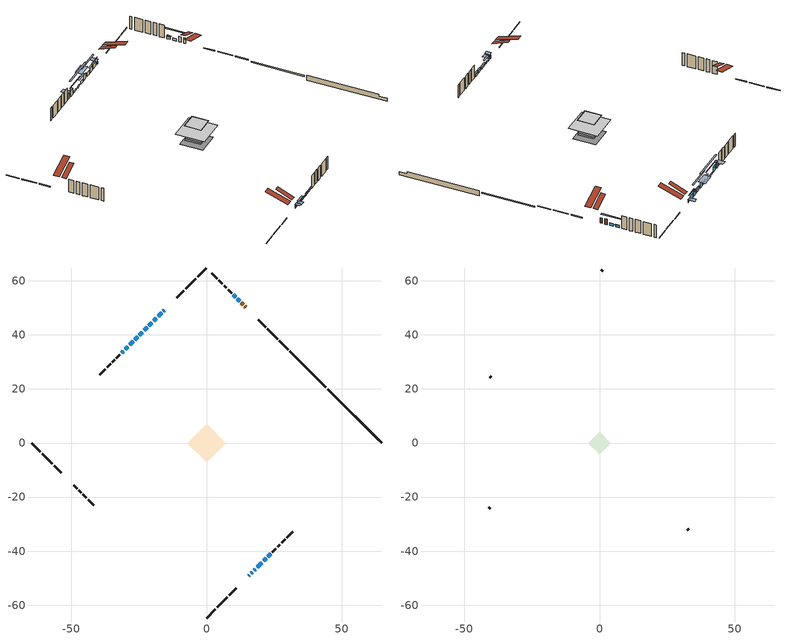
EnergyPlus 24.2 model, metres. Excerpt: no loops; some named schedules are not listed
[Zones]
conditioned space
 floor adiabatic (Floor3 construction): -3.98,0 0,3.98 3.98,0 0,-3.98 z0.61
 floor adiabatic (AdiabaticFloorConstruction): -7.21,0 0,7.21 7.21,0 0,-7.21 z3.05
 floor foundation (Slab1 construction): -5.75,0 0,5.75 5.75,0 0,-5.75 z-1.22
 floor foundation (Slab2 construction): -3.98,0 0,3.98 3.98,0 0,-3.98 z-0.08
 wall outside (RimJoist1 construction): 0,-64.73 3.27,-61.45 / -64.73,0 -61.45,-3.27 / 0,64.73 -3.27,61.45 / 30.22,34.5 26.95,37.78 z0.61:0.91
 wall outside (RimJoist2 construction): 3.93,-60.8 7.67,-57.06 / -60.8,-3.93 -57.06,-7.67 / -3.93,60.8 -7.67,57.06 / 26.29,38.43 22.56,42.17 z0.61:0.91
 wall outside (RimJoist3 construction): 8.32,-56.4 11.04,-53.68 / -56.4,-8.32 -53.68,-11.04 / -8.32,56.4 -11.04,53.68 / 21.9,42.83 19.18,45.55 z0.61:0.91
 wall outside (AdiabaticWallConstruction 1): 14.61,50.12 14.18,50.54 / 13.53,51.2 12.93,51.79 z0.61:2.64
 wall outside (AdiabaticWallConstruction): -15.62,49.11 -15.98,48.75 / 12.28,52.45 11.45,53.28 / 16.49,-48.24 16.99,-47.74 / 10.8,53.93 9.97,54.76 z0.61:1.53; -16.63,48.1 -17.93,46.8 / -18.58,46.15 -19.59,45.14 z0.61:2.24; -20.24,44.48 -21.29,43.44 z0.61:2.13; 15.62,-49.11 15.83,-48.9 z0.61:1.88; -21.94,42.79 -23.09,41.63 / -29.06,35.67 -30.14,34.59 / -30.8,33.93 -31.37,33.35 z0.61:2.64; -23.75,40.98 -24.79,39.94 z0.61:1.78; 17.65,-47.08 18.12,-46.61 z0.61:1.27; -25.45,39.28 -26.46,38.27 z0.61:1.3; -27.11,37.62 -28.41,36.32 z0.61:1.17; 18.77,-45.96 20.5,-44.23 z0.61:1.22; 21.15,-43.58 22.02,-42.71 z0.61:1.37; 22.67,-42.06 23.75,-40.98 z0.61:1.32
 wall outside (Wall1 construction): 24.41,-40.32 25.67,-39.06 / -49.11,-15.62 -47.85,-16.88 / -32.03,32.7 -33.29,31.44 / 9.31,55.42 8.05,56.68 z0.61:5.49
 wall outside (Wall2 construction): 26.32,-38.4 27.16,-37.57 / -47.19,-17.53 -46.36,-18.37 / -33.95,30.78 -34.78,29.95 / 7.4,57.33 6.56,58.17 z0.61:5.49
 wall outside (Wall3 construction): 27.82,-36.91 29.11,-35.62 / -45.7,-19.02 -44.41,-20.31 / -35.44,29.29 -36.73,28 / 5.91,58.82 4.61,60.11 z0.61:5.49
 wall outside (Wall4 construction): 29.76,-34.96 31.83,-32.9 / -43.76,-20.97 -41.69,-23.04 / -37.38,27.34 -39.45,25.28 / 3.96,60.77 1.89,62.84 z0.61:5.49
 wall foundation (FoundationWall1 construction): 44.79,19.94,-1.22 44.79,19.94,0.61 62.73,1.99,0.61 62.73,1.99,-0.1 64.73,0,-0.1 64.73,0,-1.22
 wall foundation (FoundationWall2 construction): 44.13,20.59 30.88,33.85 z-0.08:0.38
 window (WindowConstruction 15): -15.62,49.11 -15.98,48.75 z0.61:1.52
 window (WindowConstruction 6): -16.63,48.09 -17.93,46.8 z0.61:2.23
 window (WindowConstruction 7): -18.58,46.14 -19.59,45.14 z0.61:2.23
 window (WindowConstruction 8): 12.28,52.45 11.45,53.28 z0.61:1.52
 window (WindowConstruction 9): -20.24,44.48 -21.29,43.44 z0.61:2.13
 window (WindowConstruction 10): 15.62,-49.11 15.83,-48.9 z0.61:1.88
 window (WindowConstruction 11): 16.49,-48.24 16.99,-47.74 z0.61:1.52
 window (WindowConstruction 12): 10.79,53.93 9.97,54.76 z0.61:1.52
 window (WindowConstruction): -21.94,42.79 -23.09,41.63 z0.61:2.64
 window (WindowConstruction 13): -23.75,40.98 -24.79,39.94 z0.61:1.78
 window (WindowConstruction 14): 17.65,-47.08 18.12,-46.61 z0.61:1.27
 window (WindowConstruction 16): -25.45,39.28 -26.46,38.27 z0.61:1.3
 window (WindowConstruction 17): -27.11,37.62 -28.41,36.32 z0.61:1.17
 window (WindowConstruction 1): -29.06,35.67 -30.14,34.59 z0.61:2.64
 window (WindowConstruction 2): 18.77,-45.96 20.5,-44.23 z0.61:1.22
 window (WindowConstruction 3): 21.15,-43.57 22.02,-42.71 z0.61:1.37
 window (WindowConstruction 4): -30.8,33.93 -31.37,33.36 z0.61:2.64
 window (WindowConstruction 5): 22.67,-42.06 23.75,-40.98 z0.61:1.32
 door (Door): 14.61,50.12 14.19,50.54 z0.61:2.64
 door (Door 1): 13.53,51.2 12.93,51.79 z0.61:2.64
 ceiling adiabatic (AdiabaticFloorConstruction): 0,-7.21 7.21,0 0,7.21 -7.21,0 z3.05
 roof outside (Roof3 construction): 14.96,-49.77,5.49 10.9,-45.71,7.88 9.8,-46.81,7.88 13.86,-50.87,5.49; -49.77,-14.96,5.49 -45.71,-10.9,7.88 -46.81,-9.8,7.88 -50.87,-13.86,5.49; -14.96,49.77,5.49 -10.9,45.71,7.88 -9.8,46.81,7.88 -13.86,50.87,5.49; 15.26,49.46,5.49 11.2,45.4,7.88 12.3,44.3,7.88 16.36,48.36,5.49
attic - vented
 floor to conditioned space (Floor1 construction Reversed): -4.03,0 0,4.03 4.03,0 0,-4.03 z5.49
 floor to conditioned space (Floor2 construction Reversed): -4.25,0 0,4.25 4.25,0 0,-4.25 z5.49
 wall outside (Wall5 construction): 32.49,-32.24 33.06,-31.66 / -41.03,-23.7 -40.46,-24.27 / -40.11,24.62 -40.68,24.04 / 1.23,63.5 0.66,64.07 z0.61:5.49
 roof outside (Roof1 construction): 13.2,-51.52,5.49 7.5,-45.82,8.18 6,-47.32,8.18 11.7,-53.03,5.49; -51.52,-13.2,5.49 -45.82,-7.5,8.18 -47.32,-6,8.18 -53.03,-11.7,5.49; -13.2,51.52,5.49 -7.5,45.82,8.18 -6,47.32,8.18 -11.7,53.03,5.49; 17.02,47.71,5.49 11.32,42,8.18 12.82,40.5,8.18 18.52,46.2,5.49
shading: -16.3,48.43 -15.29,49.44 -17.02,51.16 -18.03,50.15 z1.98; -18.68,46.04 -15.88,48.85 -15.98,48.96 -18.79,46.15 z3.3; -19.8,44.93 -18.37,46.36 -18.7,46.68 -20.12,45.25 z2.53; 9.4,55.33 14.33,50.4 14.65,50.73 9.73,55.65 z4.42; -23.87,40.85 -17.66,47.07 -17.98,47.4 -24.2,41.18 z5.79; 16.16,-48.57 15.29,-49.44 16.58,-50.73 17.45,-49.86 z2.34; 17.32,-47.41 16.16,-48.56 17.46,-49.86 18.61,-48.71 z1.98; 9.86,54.86 10.9,53.83 11.23,54.15 10.19,55.19 z1.67; -24.06,40.67 -20.97,43.75 -22.7,45.48 -25.79,42.39 z4.01; -25.65,39.07 -22.89,41.84 -23.21,42.16 -25.98,39.4 z3; 18.98,-45.75 16.79,-47.94 17.11,-48.27 19.3,-46.08 z2.49; -30.12,34.61 -21.79,42.94 -22.11,43.27 -30.44,34.94 z6.47; -30.46,34.27 -25.06,39.67 -25.17,39.77 -30.56,34.38 z4.07; -30.25,34.48 -28.96,35.77 -29.28,36.1 -30.57,34.81 z2.79; 20.6,-44.13 18.67,-46.06 18.99,-46.39 20.93,-44.45 z1.37; 22.12,-42.61 21.05,-43.68 21.37,-44.01 22.45,-42.93 z1.52; -31.7,33.03 -30.47,34.26 -32.2,35.98 -33.42,34.76 z3.1; 23.96,-40.77 22.46,-42.27 22.79,-42.59 24.29,-41.09 z1.62
[Building]
Building 1: Terrain=Suburbs
[Site:Location]
Point Petre AUT_ON: Latitude {deg}=43.83; Longitude {deg}=-77.15; Time Zone {hr}=-5; Elevation {m}=79; Keep Site Location Information=Yes
[Site:GroundTemperature:Shallow]
3.7516, 1.80644, 1.65067, 2.57374, 6.27937, 9.96774, 13.1654, 15.191, 15.363, 13.7156, 10.5995, 7.02426
[Site:WaterMainsTemperature]
Calculation Method=Schedule; Temperature Schedule=mains temperature schedule
[Material] Roughness=Rough; Thermal Absorptance=0.9
Name | Thickness {m} | Conductivity {W/m-K} | Density {kg/m3} | Specific Heat {J/kg-K} | Solar Absorptance | Visible Absorptance
asphalt or fiberglass shingles | 0.00635 | 0.162714 | 1121.4 | 1465.45 | 0.4 | 0.4
ceiling loosefill ins | 0.0846667 | 0.0480833 | 16.02 | 1046.75 | 0.7 | 0.7
ceiling loosefill ins 1 | 0.169333 | 0.0480833 | 16.02 | 1046.75 | 0.7 | 0.7
ceiling stud and cavity | 0.1397 | 0.113501 | 65.682 | 1177.47 | 0.7 | 0.7
ceiling stud and cavity 1 | 0.1397 | 0.109885 | 65.682 | 1177.47 | 0.7 | 0.7
concrete 4.0 in. | 0.1016 | 1.803125 | 2242.8 | 837.4 | 0.7 | 0.7
concrete 8.0 in. | 0.2032 | 1.803125 | 2242.8 | 837.4 | 0.7 | 0.7
door material | 0.04445 | 0.0451087 | 512.64 | 1214.23 | 0.7 | 0.7
door material 1 | 0.04445 | 0.327969 | 512.64 | 1214.23 | 0.7 | 0.7
exterior vertical ins | 0.0748554 | 0.029427 | 32.04 | 1214.23 | 0.7 | 0.7
exterior vertical ins 1 | 0.0814549 | 0.029427 | 32.04 | 1214.23 | 0.7 | 0.7
floor covering | 0.0127 | 9.015625 | 54.468 | 1339.84 | 0.6 | 0.6
floor covering 1 | 0.0127 | 0.0433444 | 54.468 | 1339.84 | 0.6 | 0.6
floor rigid ins; wall rigid ins 1 | 0.512978 | 0.029427 | 32.04 | 1214.23 | 0.7 | 0.7
floor stud and cavity | 0.0889 | 0.621767 | 50.32683 | 1063.81 | 0.7 | 0.7
floor stud and cavity 1 | 0.1397 | 1.75129 | 37.0049 | 1207.88 | 0.7 | 0.7
furniture material conditioned space 1 | 0.1524 | 0.115458 | 640.8 | 1214.23 | 0.6 | 0.6
gypsum board | 0.0127 | 0.160291 | 801 | 837.4 | 0.6 | 0.6
gypsum board 1 | 0.0127 | 0.160291 | 801 | 837.4 | 0.7 | 0.7
osb sheathing 0.5 in. | 0.0127 | 0.115458 | 512.64 | 1214.23 | 0.7 | 0.7
osb sheathing 0.75 in. | 0.01905 | 0.115458 | 512.64 | 1214.23 | 0.7 | 0.7
osb sheathing 2.0 in. | 0.0508 | 0.115458 | 512.64 | 1214.23 | 0.7 | 0.7
rim joist rigid ins; wall rigid ins | 0.051816 | 0.029427 | 32.04 | 1214.23 | 0.7 | 0.7
rim joist stud and cavity | 0.0508 | 0.0408305 | 125.044 | 1163.47 | 0.6 | 0.6
rim joist stud and cavity 1 | 0.0508 | 0.0397613 | 125.044 | 1163.47 | 0.6 | 0.6
rim joist stud and cavity 2 | 0.0508 | 0.0820582 | 125.044 | 1163.47 | 0.6 | 0.6
roof rigid ins | 0.103632 | 0.029427 | 32.04 | 1214.23 | 0.7 | 0.7
roof stud and cavity | 0.2032 | 0.108817 | 78.34581 | 1123.46 | 0.7 | 0.7
wall stud and cavity | 0.1397 | 0.103037 | 139.0536 | 1170.24 | 0.7 | 0.7
wall stud and cavity 1 | 0.1397 | 0.0953587 | 139.0536 | 1170.24 | 0.7 | 0.7
wall stud and cavity 2 | 0.1397 | 0.219171 | 139.0536 | 1170.24 | 0.7 | 0.7
wall stud and cavity 3 | 0.1397 | 0.216185 | 139.0536 | 1170.24 | 0.7 | 0.7
wall stud and cavity 4 | 0.0889 | 6.1454 | 50.32683 | 1063.81 | 0.6 | 0.6
wall stud and cavity 5 | 0.0889 | 0.380278 | 52.3479 | 1209.89 | 0.7 | 0.7
wall stud and cavity 6 | 0.0889 | 0.391764 | 83.0341 | 1211.67 | 0.7 | 0.7
wood siding | 0.0254 | 0.102417 | 544.68 | 1172.36 | 0.4 | 0.4
wood siding 1 | 0.00254 | 0.102417 | 544.68 | 1172.36 | 0.4 | 0.4
wood siding 2; wood siding 3; wood siding 4 | 0.0254 | 0.102417 | 544.68 | 1172.36 | 0.7 | 0.7
[WindowMaterial:SimpleGlazingSystem]
Name | U-Factor {W/m2-K} | Solar Heat Gain Coefficient
WindowMaterial | 1.62448 | 0.44
WindowMaterial 1 | 1.73065 | 0.39
WindowMaterial 10 | 3.03319 | 0.48
WindowMaterial 11 | 2.92871 | 0.61
WindowMaterial 12 | 3.00537 | 0.48
WindowMaterial 13 | 1.75677 | 0.39
WindowMaterial 14 | 3.000823 | 0.53
WindowMaterial 15 | 5.0097 | 0.66
WindowMaterial 2 | 5.20843 | 0.69
WindowMaterial 3 | 5.32426 | 0.71
WindowMaterial 4 | 1.721 | 0.4
WindowMaterial 5 | 1.714756 | 0.41
WindowMaterial 6 | 1.81185 | 0.37
WindowMaterial 7 | 2.95426 | 0.57
WindowMaterial 8 | 2.915653 | 0.63
WindowMaterial 9 | 2.11619 | 0.23
[Construction]
AdiabaticFloorConstruction: floor stud and cavity 1, floor rigid ins, osb sheathing 0.75 in., floor covering 1
AdiabaticWallConstruction: wood siding 3, wall rigid ins 1, wall stud and cavity 5, gypsum board
AdiabaticWallConstruction 1: wood siding 4, wall rigid ins 1, wall stud and cavity 5, gypsum board
Door: door material
Door 1: door material 1
Floor1 construction Reversed: gypsum board, ceiling stud and cavity, ceiling loosefill ins
Floor2 construction Reversed: gypsum board, ceiling stud and cavity 1, ceiling loosefill ins 1
Floor3 construction: floor stud and cavity, floor covering
FoundationWall1 construction; FoundationWall2 construction: concrete 8.0 in., gypsum board 1
furniture construction conditioned space 1: furniture material conditioned space 1
PartitionWallConstruction: gypsum board, wall stud and cavity 6, gypsum board
RimJoist1 construction: wood siding 2, rim joist rigid ins, osb sheathing 2.0 in., rim joist stud and cavity
RimJoist2 construction: wood siding 2, rim joist rigid ins, osb sheathing 2.0 in., rim joist stud and cavity 1
RimJoist3 construction: wood siding 2, rim joist rigid ins, osb sheathing 2.0 in., rim joist stud and cavity 2
Roof1 construction: asphalt or fiberglass shingles
Roof3 construction: asphalt or fiberglass shingles, roof rigid ins, osb sheathing 0.75 in., roof stud and cavity, gypsum board
Slab1 construction; Slab2 construction: concrete 4.0 in.
Wall1 construction: wood siding, osb sheathing 0.5 in., wall stud and cavity, gypsum board
Wall2 construction: wood siding, osb sheathing 0.5 in., wall stud and cavity 1, gypsum board
Wall3 construction: wood siding, wall rigid ins, osb sheathing 0.5 in., wall stud and cavity 2, gypsum board
Wall4 construction: wood siding, wall rigid ins, osb sheathing 0.5 in., wall stud and cavity 3, gypsum board
Wall5 construction: wood siding 1, wall stud and cavity 4
WindowConstruction; WindowConstruction 4: WindowMaterial
WindowConstruction 1: WindowMaterial 1
WindowConstruction 10: WindowMaterial 9
WindowConstruction 11: WindowMaterial 10
WindowConstruction 12; WindowConstruction 8: WindowMaterial 7
WindowConstruction 13: WindowMaterial 11
WindowConstruction 14: WindowMaterial 12
WindowConstruction 15: WindowMaterial 13
WindowConstruction 16: WindowMaterial 14
WindowConstruction 17: WindowMaterial 15
WindowConstruction 2: WindowMaterial 2
WindowConstruction 3: WindowMaterial 3
WindowConstruction 5: WindowMaterial 4
WindowConstruction 6: WindowMaterial 5
WindowConstruction 7: WindowMaterial 6
WindowConstruction 9: WindowMaterial 8
[Zone] Multiplier=1; Part of Total Floor Area=Yes
Name | Volume {m3}
attic - vented | 29.9261
conditioned space | 485.3
[Space]
Name | Zone | Volume {m3}
attic - vented 1 | attic - vented | 29.9261
conditioned space 1 | conditioned space | 485.3
[ZoneInfiltration:EffectiveLeakageArea]
infil attic - vented 1: Zone or Space=attic - vented 1; Schedule=Always On Discrete; Effective Air Leakage Area {cm2}=2493.45; Stack Coefficient=0.000526076; Wind Coefficient=1.54969e-05
[ZoneMixing]
whole house fan mix: Zone or Space=attic - vented; Schedule=Always On Continuous; Design Flow Rate Calculation Method=Flow/Zone; Design Flow Rate {m3/s}=0; Source Zone or Space=conditioned space
[SurfaceProperty:ExposedFoundationPerimeter] Exposed Perimeter Calculation Method=TotalExposedPerimeter
Name | Total Exposed Perimeter {m}
Slab1 | 28.194
Slab2 | 18.745
[InternalMass] Zone or ZoneList=conditioned space; Space or SpaceList=conditioned space 1
Name | Construction | Surface Area {m2}
furniture mass conditioned space 1 | furniture construction conditioned space 1 | 93.324
partition wall mass | PartitionWallConstruction | 201.63
[Lights]
interior lighting: Zone or ZoneList or Space or SpaceList=conditioned space 1; Schedule=interior lighting schedule; Design Level Calculation Method=LightingLevel; Lighting Level {W}=343.2; Return Air Fraction=0; Fraction Radiant=0.6; Fraction Visible=0.2; Fraction Replaceable=1
[People]
occupants: Zone or ZoneList or Space or SpaceList=conditioned space 1; Number of People Schedule=occupants schedule; Number of People Calculation Method=People; Number of People=3; Fraction Radiant=0.314171; Sensible Heat Fraction=0.56303; Activity Level Schedule=occupants activity schedule; Carbon Dioxide Generation Rate {m3/s-W}=0; Enable ASHRAE 55 Comfort Warnings=No; Mean Radiant Temperature Calculation Type=EnclosureAveraged
[ElectricEquipment] Zone or ZoneList or Space or SpaceList=conditioned space 1; Design Level Calculation Method=EquipmentLevel
Name | Schedule | Design Level {W} | Fraction Latent | Fraction Radiant | Fraction Lost
clothes dryer | clothes dryer schedule | 140.772 | 0.015 | 0.081 | 0.85
clothes washer | clothes washer schedule | 32.1985 | 0.03 | 0.162 | 0.7
cooking range | cooking range schedule | 215.147 | 0.08 | 0.432 | 0.2
dishwasher | dishwasher schedule | 66.8632 | 0.3 | 0.18 | 0.4
fridge | fridge schedule | 72.9452 | 0 | 0.6 | 0
mech vent bath fan 0 | mech vent bath fan 0 schedule | 50.2 | 0 | 0 | 1
mech vent house fan | mech vent house fan schedule | 0 | 0 | 0 | 1
mech vent house fan cfis | mech vent house fan cfis schedule | 0 | 0 | 0 | 0
mech vent range fan 0 | mech vent range fan 0 schedule | 57 | 0 | 0 | 1
misc plug loads | misc plug loads schedule | 494.7 | 0.045 | 0.513 | 0.1
whole house fan | Always On Discrete | 0 | 0 | 0 | 1
[OtherEquipment] Zone or ZoneList or Space or SpaceList=conditioned space 1; Design Level Calculation Method=EquipmentLevel
Name | Fuel Type | Schedule | Design Level {W} | Fraction Latent | Fraction Radiant | Fraction Lost
clothes dryer 1 | Electricity | clothes dryer schedule | 0 | 0.015 | 0.081 | 0.85
cooking range 1 | Electricity | cooking range schedule | 0 | 0.08 | 0.432 | 0.2
general water use latent | None | general water use schedule | 62.594 | 1 | 0 | 0
general water use sensible | None | general water use schedule | -61.6891 | 0 | 0.6 | 0
mech vent house fan latent load | None | Always On Discrete | 0 | 1 | 0 | 0
mech vent house fan sensible load | None | Always On Discrete | 0 | 0 | 0 | 0
water heater energy adjustment1 | Propane | Always On Discrete | 0.01 | 0 | 0 | 1
[ZoneInfiltration:DesignFlowRate] Zone or ZoneList or Space or SpaceList=conditioned space 1; Schedule=Always On Discrete; Design Flow Rate Calculation Method=Flow/Zone; Design Flow Rate {m3/s}=0
infil flow; natural vent flow; whole house fan flow
[Foundation:Kiva] Initial Indoor Air Temperature {C}=18; Wall Depth Below Slab {m}=0.2032; Custom Block X Position 1 {m}=0.2159; Custom Block Z Position 1 {m}=0
Name | Wall Height Above Grade {m} | Custom Block Material Name 1 | Custom Block Depth 1 {m}
Foundation Kiva 1 | 0.609996 | exterior vertical ins | 1.82999
Foundation Kiva 2 | 0.379994 | exterior vertical ins 1 | 0.460004
[Foundation:Kiva:Settings]
Soil Conductivity {W/m-K}=0.849921; Soil Density {kg/m3}=1842.3; Soil Specific Heat {J/kg-K}=418.7; Ground Solar Absorptivity=0.9; Ground Thermal Absorptivity=0.9; Ground Surface Roughness {m}=0.03; Far-Field Width {m}=40; Deep-Ground Boundary Condition=ZeroFlux; Deep-Ground Depth {m}=40; Minimum Cell Dimension {m}=0.2; Maximum Cell Growth Coefficient=3; Simulation Timestep=Timestep
[Exterior:Lights]
exterior lighting: Schedule=exterior lighting schedule; Design Level {W}=75.6
[Schedule:Constant]
Name | Hourly Value
Always On Continuous; mech vent house fan schedule; mech vent house fan cfis schedule; Always On Discrete | 1
occupants activity schedule | 117.228
fridge schedule | 0
[Schedule:Week:Daily]
interior lighting schedule Week Rule - Jan1-Jan27: interior lighting schedule day, interior lighting schedule day, interior lighting schedule day, interior lighting schedule day, interior lighting schedule day, interior lighting schedule day, interior lighting schedule day, interior lighting schedule default day, interior lighting schedule default day, interior lighting schedule default day, interior lighting schedule default day, interior lighting schedule default day
interior lighting schedule Week Rule - Jan28-Feb3: interior lighting schedule day, interior lighting schedule day, interior lighting schedule day, interior lighting schedule day, interior lighting schedule day 1, interior lighting schedule day 1, interior lighting schedule day 1, interior lighting schedule default day, interior lighting schedule default day, interior lighting schedule default day, interior lighting schedule default day, interior lighting schedule default day
interior lighting schedule Week Rule - Feb4-Feb24: interior lighting schedule day 1, interior lighting schedule day 1, interior lighting schedule day 1, interior lighting schedule day 1, interior lighting schedule day 1, interior lighting schedule day 1, interior lighting schedule day 1, interior lighting schedule default day, interior lighting schedule default day, interior lighting schedule default day, interior lighting schedule default day, interior lighting schedule default day
interior lighting schedule Week Rule - Feb25-Mar3: interior lighting schedule day 1, interior lighting schedule day 1, interior lighting schedule day 1, interior lighting schedule day 1, interior lighting schedule day 2, interior lighting schedule day 2, interior lighting schedule day 2, interior lighting schedule default day, interior lighting schedule default day, interior lighting schedule default day, interior lighting schedule default day, interior lighting schedule default day
interior lighting schedule Week Rule - Mar4-Mar31: interior lighting schedule day 2, interior lighting schedule day 2, interior lighting schedule day 2, interior lighting schedule day 2, interior lighting schedule day 2, interior lighting schedule day 2, interior lighting schedule day 2, interior lighting schedule default day, interior lighting schedule default day, interior lighting schedule default day, interior lighting schedule default day, interior lighting schedule default day
interior lighting schedule Week Rule - Apr1-Apr28: interior lighting schedule day 3, interior lighting schedule day 3, interior lighting schedule day 3, interior lighting schedule day 3, interior lighting schedule day 3, interior lighting schedule day 3, interior lighting schedule day 3, interior lighting schedule default day, interior lighting schedule default day, interior lighting schedule default day, interior lighting schedule default day, interior lighting schedule default day
interior lighting schedule Week Rule - Apr29-May5: interior lighting schedule day 3, interior lighting schedule day 3, interior lighting schedule day 4, interior lighting schedule day 4, interior lighting schedule day 4, interior lighting schedule day 4, interior lighting schedule day 4, interior lighting schedule default day, interior lighting schedule default day, interior lighting schedule default day, interior lighting schedule default day, interior lighting schedule default day
interior lighting schedule Week Rule - May6-May26: interior lighting schedule day 4, interior lighting schedule day 4, interior lighting schedule day 4, interior lighting schedule day 4, interior lighting schedule day 4, interior lighting schedule day 4, interior lighting schedule day 4, interior lighting schedule default day, interior lighting schedule default day, interior lighting schedule default day, interior lighting schedule default day, interior lighting schedule default day
interior lighting schedule Week Rule - May27-Jun2: interior lighting schedule day 4, interior lighting schedule day 4, interior lighting schedule day 4, interior lighting schedule day 4, interior lighting schedule day 4, interior lighting schedule day 5, interior lighting schedule day 5, interior lighting schedule default day, interior lighting schedule default day, interior lighting schedule default day, interior lighting schedule default day, interior lighting schedule default day
interior lighting schedule Week Rule - Jun3-Jun30: interior lighting schedule day 5, interior lighting schedule day 5, interior lighting schedule day 5, interior lighting schedule day 5, interior lighting schedule day 5, interior lighting schedule day 5, interior lighting schedule day 5, interior lighting schedule default day, interior lighting schedule default day, interior lighting schedule default day, interior lighting schedule default day, interior lighting schedule default day
interior lighting schedule Week Rule - Jul1-Jul28: interior lighting schedule day 6, interior lighting schedule day 6, interior lighting schedule day 6, interior lighting schedule day 6, interior lighting schedule day 6, interior lighting schedule day 6, interior lighting schedule day 6, interior lighting schedule default day, interior lighting schedule default day, interior lighting schedule default day, interior lighting schedule default day, interior lighting schedule default day
interior lighting schedule Week Rule - Jul29-Aug4: interior lighting schedule day 6, interior lighting schedule day 6, interior lighting schedule day 6, interior lighting schedule day 7, interior lighting schedule day 7, interior lighting schedule day 7, interior lighting schedule day 7, interior lighting schedule default day, interior lighting schedule default day, interior lighting schedule default day, interior lighting schedule default day, interior lighting schedule default day
interior lighting schedule Week Rule - Aug5-Aug25: interior lighting schedule day 7, interior lighting schedule day 7, interior lighting schedule day 7, interior lighting schedule day 7, interior lighting schedule day 7, interior lighting schedule day 7, interior lighting schedule day 7, interior lighting schedule default day, interior lighting schedule default day, interior lighting schedule default day, interior lighting schedule default day, interior lighting schedule default day
interior lighting schedule Week Rule - Aug26-Sep1: interior lighting schedule day 7, interior lighting schedule day 7, interior lighting schedule day 7, interior lighting schedule day 7, interior lighting schedule day 7, interior lighting schedule day 7, interior lighting schedule day 8, interior lighting schedule default day, interior lighting schedule default day, interior lighting schedule default day, interior lighting schedule default day, interior lighting schedule default day
interior lighting schedule Week Rule - Sep2-Sep29: interior lighting schedule day 8, interior lighting schedule day 8, interior lighting schedule day 8, interior lighting schedule day 8, interior lighting schedule day 8, interior lighting schedule day 8, interior lighting schedule day 8, interior lighting schedule default day, interior lighting schedule default day, interior lighting schedule default day, interior lighting schedule default day, interior lighting schedule default day
interior lighting schedule Week Rule - Sep30-Oct6: interior lighting schedule day 8, interior lighting schedule day 9, interior lighting schedule day 9, interior lighting schedule day 9, interior lighting schedule day 9, interior lighting schedule day 9, interior lighting schedule day 9, interior lighting schedule default day, interior lighting schedule default day, interior lighting schedule default day, interior lighting schedule default day, interior lighting schedule default day
interior lighting schedule Week Rule - Oct7-Oct27: interior lighting schedule day 9, interior lighting schedule day 9, interior lighting schedule day 9, interior lighting schedule day 9, interior lighting schedule day 9, interior lighting schedule day 9, interior lighting schedule day 9, interior lighting schedule default day, interior lighting schedule default day, interior lighting schedule default day, interior lighting schedule default day, interior lighting schedule default day
interior lighting schedule Week Rule - Oct28-Nov3: interior lighting schedule day 9, interior lighting schedule day 9, interior lighting schedule day 9, interior lighting schedule day 9, interior lighting schedule day 10, interior lighting schedule day 10, interior lighting schedule day 10, interior lighting schedule default day, interior lighting schedule default day, interior lighting schedule default day, interior lighting schedule default day, interior lighting schedule default day
interior lighting schedule Week Rule - Nov4-Nov24: interior lighting schedule day 10, interior lighting schedule day 10, interior lighting schedule day 10, interior lighting schedule day 10, interior lighting schedule day 10, interior lighting schedule day 10, interior lighting schedule day 10, interior lighting schedule default day, interior lighting schedule default day, interior lighting schedule default day, interior lighting schedule default day, interior lighting schedule default day
interior lighting schedule Week Rule - Nov25-Dec1: interior lighting schedule day 10, interior lighting schedule day 10, interior lighting schedule day 10, interior lighting schedule day 10, interior lighting schedule day 10, interior lighting schedule day 10, interior lighting schedule day 11, interior lighting schedule default day, interior lighting schedule default day, interior lighting schedule default day, interior lighting schedule default day, interior lighting schedule default day
interior lighting schedule Week Rule - Dec2-Dec31: interior lighting schedule day 11, interior lighting schedule day 11, interior lighting schedule day 11, interior lighting schedule day 11, interior lighting schedule day 11, interior lighting schedule day 11, interior lighting schedule day 11, interior lighting schedule default day, interior lighting schedule default day, interior lighting schedule default day, interior lighting schedule default day, interior lighting schedule default day
occupants schedule Week Rule - Jan1-Dec31: occupants schedule day, occupants schedule day, occupants schedule day, occupants schedule day, occupants schedule day, occupants schedule day, occupants schedule day, occupants schedule default day, occupants schedule default day, occupants schedule default day, occupants schedule default day, occupants schedule default day
clothes dryer schedule Week Rule - Jan1-Dec31: clothes dryer schedule day, clothes dryer schedule day, clothes dryer schedule day, clothes dryer schedule day, clothes dryer schedule day, clothes dryer schedule day, clothes dryer schedule day, clothes dryer schedule default day, clothes dryer schedule default day, clothes dryer schedule default day, clothes dryer schedule default day, clothes dryer schedule default day
clothes washer schedule Week Rule - Jan1-Dec31: clothes washer schedule day, clothes washer schedule day, clothes washer schedule day, clothes washer schedule day, clothes washer schedule day, clothes washer schedule day, clothes washer schedule day, clothes washer schedule default day, clothes washer schedule default day, clothes washer schedule default day, clothes washer schedule default day, clothes washer schedule default day
cooking range schedule Week Rule - Jan1-Dec31: cooking range schedule day, cooking range schedule day, cooking range schedule day, cooking range schedule day, cooking range schedule day, cooking range schedule day, cooking range schedule day, cooking range schedule default day, cooking range schedule default day, cooking range schedule default day, cooking range schedule default day, cooking range schedule default day
dishwasher schedule Week Rule - Jan1-Dec31: dishwasher schedule day, dishwasher schedule day, dishwasher schedule day, dishwasher schedule day, dishwasher schedule day, dishwasher schedule day, dishwasher schedule day, dishwasher schedule default day, dishwasher schedule default day, dishwasher schedule default day, dishwasher schedule default day, dishwasher schedule default day
mech vent bath fan 0 schedule Week Rule - Jan1-Dec31: mech vent bath fan 0 schedule day, mech vent bath fan 0 schedule day, mech vent bath fan 0 schedule day, mech vent bath fan 0 schedule day, mech vent bath fan 0 schedule day, mech vent bath fan 0 schedule day, mech vent bath fan 0 schedule day, mech vent bath fan 0 schedule default day, mech vent bath fan 0 schedule default day, mech vent bath fan 0 schedule default day, mech vent bath fan 0 schedule default day, mech vent bath fan 0 schedule default day
mech vent range fan 0 schedule Week Rule - Jan1-Dec31: mech vent range fan 0 schedule day, mech vent range fan 0 schedule day, mech vent range fan 0 schedule day, mech vent range fan 0 schedule day, mech vent range fan 0 schedule day, mech vent range fan 0 schedule day, mech vent range fan 0 schedule day, mech vent range fan 0 schedule default day, mech vent range fan 0 schedule default day, mech vent range fan 0 schedule default day, mech vent range fan 0 schedule default day, mech vent range fan 0 schedule default day
misc plug loads schedule Week Rule - Jan1-Dec31: misc plug loads schedule day, misc plug loads schedule day, misc plug loads schedule day, misc plug loads schedule day, misc plug loads schedule day, misc plug loads schedule day, misc plug loads schedule day, misc plug loads schedule default day, misc plug loads schedule default day, misc plug loads schedule default day, misc plug loads schedule default day, misc plug loads schedule default day
general water use schedule Week Rule - Jan1-Dec31: general water use schedule day, general water use schedule day, general water use schedule day, general water use schedule day, general water use schedule day, general water use schedule day, general water use schedule day, general water use schedule default day, general water use schedule default day, general water use schedule default day, general water use schedule default day, general water use schedule default day
exterior lighting schedule Week Rule - Jan1-Jan27: exterior lighting schedule day, exterior lighting schedule day, exterior lighting schedule day, exterior lighting schedule day, exterior lighting schedule day, exterior lighting schedule day, exterior lighting schedule day, exterior lighting schedule default day, exterior lighting schedule default day, exterior lighting schedule default day, exterior lighting schedule default day, exterior lighting schedule default day
exterior lighting schedule Week Rule - Jan28-Feb3: exterior lighting schedule day, exterior lighting schedule day, exterior lighting schedule day, exterior lighting schedule day, exterior lighting schedule day 1, exterior lighting schedule day 1, exterior lighting schedule day 1, exterior lighting schedule default day, exterior lighting schedule default day, exterior lighting schedule default day, exterior lighting schedule default day, exterior lighting schedule default day
exterior lighting schedule Week Rule - Feb4-Feb24: exterior lighting schedule day 1, exterior lighting schedule day 1, exterior lighting schedule day 1, exterior lighting schedule day 1, exterior lighting schedule day 1, exterior lighting schedule day 1, exterior lighting schedule day 1, exterior lighting schedule default day, exterior lighting schedule default day, exterior lighting schedule default day, exterior lighting schedule default day, exterior lighting schedule default day
[Schedule:Year]
interior lighting schedule: interior lighting schedule Week Rule - Jan1-Jan27, 1, 1, 1, 27, interior lighting schedule Week Rule - Jan28-Feb3, 1, 28, 2, 3, interior lighting schedule Week Rule - Feb4-Feb24, 2, 4, 2, 24, interior lighting schedule Week Rule - Feb25-Mar3, 2, 25, 3, 3, interior lighting schedule Week Rule - Mar4-Mar31, 3, 4, 3, 31, interior lighting schedule Week Rule - Apr1-Apr28, 4, 1, 4, 28, interior lighting schedule Week Rule - Apr29-May5, 4, 29, 5, 5, interior lighting schedule Week Rule - May6-May26, 5, 6, 5, 26, interior lighting schedule Week Rule - May27-Jun2, 5, 27, 6, 2, interior lighting schedule Week Rule - Jun3-Jun30, 6, 3, 6, 30, interior lighting schedule Week Rule - Jul1-Jul28, 7, 1, 7, 28, interior lighting schedule Week Rule - Jul29-Aug4, 7, 29, 8, 4, interior lighting schedule Week Rule - Aug5-Aug25, 8, 5, 8, 25, interior lighting schedule Week Rule - Aug26-Sep1, 8, 26, 9, 1, interior lighting schedule Week Rule - Sep2-Sep29, 9, 2, 9, 29, interior lighting schedule Week Rule - Sep30-Oct6, 9, 30, 10, 6, interior lighting schedule Week Rule - Oct7-Oct27, 10, 7, 10, 27, interior lighting schedule Week Rule - Oct28-Nov3, 10, 28, 11, 3, interior lighting schedule Week Rule - Nov4-Nov24, 11, 4, 11, 24, interior lighting schedule Week Rule - Nov25-Dec1, 11, 25, 12, 1, interior lighting schedule Week Rule - Dec2-Dec31, 12, 2, 12, 31
occupants schedule: occupants schedule Week Rule - Jan1-Dec31, 1, 1, 12, 31
clothes dryer schedule: clothes dryer schedule Week Rule - Jan1-Dec31, 1, 1, 12, 31
clothes washer schedule: clothes washer schedule Week Rule - Jan1-Dec31, 1, 1, 12, 31
cooking range schedule: cooking range schedule Week Rule - Jan1-Dec31, 1, 1, 12, 31
dishwasher schedule: dishwasher schedule Week Rule - Jan1-Dec31, 1, 1, 12, 31
mech vent bath fan 0 schedule: mech vent bath fan 0 schedule Week Rule - Jan1-Dec31, 1, 1, 12, 31
mech vent range fan 0 schedule: mech vent range fan 0 schedule Week Rule - Jan1-Dec31, 1, 1, 12, 31
misc plug loads schedule: misc plug loads schedule Week Rule - Jan1-Dec31, 1, 1, 12, 31
general water use schedule: general water use schedule Week Rule - Jan1-Dec31, 1, 1, 12, 31
exterior lighting schedule: exterior lighting schedule Week Rule - Jan1-Jan27, 1, 1, 1, 27, exterior lighting schedule Week Rule - Jan28-Feb3, 1, 28, 2, 3, exterior lighting schedule Week Rule - Feb4-Feb24, 2, 4, 2, 24, exterior lighting schedule Week Rule - Feb25-Mar3, 2, 25, 3, 3, exterior lighting schedule Week Rule - Mar4-Mar31, 3, 4, 3, 31, exterior lighting schedule Week Rule - Apr1-Apr28, 4, 1, 4, 28, exterior lighting schedule Week Rule - Apr29-May5, 4, 29, 5, 5, exterior lighting schedule Week Rule - May6-May26, 5, 6, 5, 26, exterior lighting schedule Week Rule - May27-Jun2, 5, 27, 6, 2, exterior lighting schedule Week Rule - Jun3-Jun30, 6, 3, 6, 30, exterior lighting schedule Week Rule - Jul1-Jul28, 7, 1, 7, 28, exterior lighting schedule Week Rule - Jul29-Aug4, 7, 29, 8, 4, exterior lighting schedule Week Rule - Aug5-Aug25, 8, 5, 8, 25, exterior lighting schedule Week Rule - Aug26-Sep1, 8, 26, 9, 1, exterior lighting schedule Week Rule - Sep2-Sep29, 9, 2, 9, 29, exterior lighting schedule Week Rule - Sep30-Oct6, 9, 30, 10, 6, exterior lighting schedule Week Rule - Oct7-Oct27, 10, 7, 10, 27, exterior lighting schedule Week Rule - Oct28-Nov3, 10, 28, 11, 3, exterior lighting schedule Week Rule - Nov4-Nov24, 11, 4, 11, 24, exterior lighting schedule Week Rule - Nov25-Dec1, 11, 25, 12, 1, exterior lighting schedule Week Rule - Dec2-Dec31, 12, 2, 12, 31
[Schedule:Compact]
mains temperature schedule: Through: 01/01, For: AllDays, Until: 24:00, 7.83056, Through: 01/02, For: AllDays, Until: 24:00, 7.76444, Through: 01/03, For: AllDays, Until: 24:00, 7.69889, Through: 01/04, For: AllDays, Until: 24:00, 7.635, Through: 01/05, For: AllDays, Until: 24:00, 7.57222, Through: 01/06, For: AllDays, Until: 24:00, 7.51056, Through: 01/07, For: AllDays, Until: 24:00, 7.45, Through: 01/08, For: AllDays, Until: 24:00, 7.39111, Through: 01/09, For: AllDays, Until: 24:00, 7.33278, Through: 01/10, For: AllDays, Until: 24:00, 7.27667, Through: 01/11, For: AllDays, Until: 24:00, 7.22111, Through: 01/12, For: AllDays, Until: 24:00, 7.16722, Through: 01/13, For: AllDays, Until: 24:00, 7.11444, Through: 01/14, For: AllDays, Until: 24:00, 7.06333, Through: 01/15, For: AllDays, Until: 24:00, 7.01333, Through: 01/16, For: AllDays, Until: 24:00, 6.965, Through: 01/17, For: AllDays, Until: 24:00, 6.91778, Through: 01/18, For: AllDays, Until: 24:00, 6.87167, Through: 01/19, For: AllDays, Until: 24:00, 6.82778, Through: 01/20, For: AllDays, Until: 24:00, 6.78444, Through: 01/21, For: AllDays, Until: 24:00, 6.74333, Through: 01/22, For: AllDays, Until: 24:00, 6.70333, Through: 01/23, For: AllDays, Until: 24:00, 6.665, Through: 01/24, For: AllDays, Until: 24:00, 6.62778, Through: 01/25, For: AllDays, Until: 24:00, 6.59222, Through: 01/26, For: AllDays, Until: 24:00, 6.55833, Through: 01/27, For: AllDays, Until: 24:00, 6.52556, Through: 01/28, For: AllDays, Until: 24:00, 6.495, Through: 01/29, For: AllDays, Until: 24:00, 6.46556, Through: 01/30, For: AllDays, Until: 24:00, 6.43722, Through: 01/31, For: AllDays, Until: 24:00, 6.41111, Through: 02/01, For: AllDays, Until: 24:00, 6.38611, Through: 02/02, For: AllDays, Until: 24:00, 6.36333, Through: 02/03, For: AllDays, Until: 24:00, 6.34167, Through: 02/04, For: AllDays, Until: 24:00, 6.32111, Through: 02/05, For: AllDays, Until: 24:00, 6.30278, Through: 02/06, For: AllDays, Until: 24:00, 6.28611, Through: 02/07, For: AllDays, Until: 24:00, 6.27056, Through: 02/08, For: AllDays, Until: 24:00, 6.25722, Through: 02/09, For: AllDays, Until: 24:00, 6.245, Through: 02/10, For: AllDays, Until: 24:00, 6.23444, Through: 02/11, For: AllDays, Until: 24:00, 6.22556, Through: 02/12, For: AllDays, Until: 24:00, 6.21833, Through: 02/13, For: AllDays, Until: 24:00, 6.21278, Through: 02/14, For: AllDays, Until: 24:00, 6.20889, Through: 02/15, For: AllDays, Until: 24:00, 6.20611, Through: 02/16, For: AllDays, Until: 24:00, 6.20556, Through: 02/17, For: AllDays, Until: 24:00, 6.20611, Through: 02/18, For: AllDays, Until: 24:00, 6.20889, Through: 02/19, For: AllDays, Until: 24:00, 6.21278, Through: 02/20, For: AllDays, Until: 24:00, 6.21833, Through: 02/21, For: AllDays, Until: 24:00, 6.22556, Through: 02/22, For: AllDays, Until: 24:00, 6.235, Through: 02/23, For: AllDays, Until: 24:00, 6.245, Through: 02/24, For: AllDays, Until: 24:00, 6.25722, Through: 02/25, For: AllDays, Until: 24:00, 6.27111, Through: 02/26, For: AllDays, Until: 24:00, 6.28667, Through: 02/27, For: AllDays, Until: 24:00, 6.30333, Through: 02/28, For: AllDays, Until: 24:00, 6.32222, Through: 03/01, For: AllDays, Until: 24:00, 6.34222, Through: 03/02, For: AllDays, Until: 24:00, 6.36389, Through: 03/03, For: AllDays, Until: 24:00, 6.38722, Through: 03/04, For: AllDays, Until: 24:00, 6.41167, Through: 03/05, For: AllDays, Until: 24:00, 6.43833, Through: 03/06, For: AllDays, Until: 24:00, 6.46611, Through: 03/07, For: AllDays, Until: 24:00, 6.49556, Through: 03/08, For: AllDays, Until: 24:00, 6.52667, Through: 03/09, For: AllDays, Until: 24:00, 6.55944, Through: 03/10, For: AllDays, Until: 24:00, 6.59333, Through: 03/11, For: AllDays, Until: 24:00, 6.62889, Through: 03/12, For: AllDays, Until: 24:00, 6.66611, Through: 03/13, For: AllDays, Until: 24:00, 6.70444, Through: 03/14, For: AllDays, Until: 24:00, 6.74444, Through: 03/15, For: AllDays, Until: 24:00, 6.78611, Through: 03/16, For: AllDays, Until: 24:00, 6.82889, Through: 03/17, For: AllDays, Until: 24:00, 6.87333, Through: 03/18, For: AllDays, Until: 24:00, 6.91889, Through: 03/19, For: AllDays, Until: 24:00, 6.96611, Through: 03/20, For: AllDays, Until: 24:00, 7.015, Through: 03/21, For: AllDays, Until: 24:00, 7.065, Through: 03/22, For: AllDays, Until: 24:00, 7.11611, Through: 03/23, For: AllDays, Until: 24:00, 7.16889, Through: 03/24, For: AllDays, Until: 24:00, 7.22278, Through: 03/25, For: AllDays, Until: 24:00, 7.27833, Through: 03/26, For: AllDays, Until: 24:00, 7.335, Through: 03/27, For: AllDays, Until: 24:00, 7.39278, Through: 03/28, For: AllDays, Until: 24:00, 7.45222, Through: 03/29, For: AllDays, Until: 24:00, 7.51222, Through: 03/30, For: AllDays, Until: 24:00, 7.57389, Through: 03/31, For: AllDays, Until: 24:00, 7.63722, Through: 04/01, For: AllDays, Until: 24:00, 7.70111, Through: 04/02, For: AllDays, Until: 24:00, 7.76611, Through: 04/03, For: AllDays, Until: 24:00, 7.83278, Through: 04/04, For: AllDays, Until: 24:00, 7.90056, Through: 04/05, For: AllDays, Until: 24:00, 7.96889, Through: 04/06, For: AllDays, Until: 24:00, 8.03889, Through: 04/07, For: AllDays, Until: 24:00, 8.10944, Through: 04/08, For: AllDays, Until: 24:00, 8.18167, Through: 04/09, For: AllDays, Until: 24:00, 8.25444, Through: 04/10, For: AllDays, Until: 24:00, 8.32833, Through: 04/11, For: AllDays, Until: 24:00, 8.40333, Through: 04/12, For: AllDays, Until: 24:00, 8.47944, Through: 04/13, For: AllDays, Until: 24:00, 8.55611, Through: 04/14, For: AllDays, Until: 24:00, 8.63389, Through: 04/15, For: AllDays, Until: 24:00, 8.71278, Through: 04/16, For: AllDays, Until: 24:00, 8.79222, Through: 04/17, For: AllDays, Until: 24:00, 8.87278, Through: 04/18, For: AllDays, Until: 24:00, 8.95389, Through: 04/19, For: AllDays, Until: 24:00, 9.03611, Through: 04/20, For: AllDays, Until: 24:00, 9.11889, Through: 04/21, For: AllDays, Until: 24:00, 9.20222, Through: 04/22, For: AllDays, Until: 24:00, 9.28667, Through: 04/23, For: AllDays, Until: 24:00, 9.37167, Through: 04/24, For: AllDays, Until: 24:00, 9.45722, Through: 04/25, For: AllDays, Until: 24:00, 9.54389, Through: 04/26, For: AllDays, Until: 24:00, 9.63056, Through: 04/27, For: AllDays, Until: 24:00, 9.71833, Through: 04/28, For: AllDays, Until: 24:00, 9.80667, Through: 04/29, For: AllDays, Until: 24:00, 9.89556, Through: 04/30, For: AllDays, Until: 24:00, 9.98444, Through: 05/01, For: AllDays, Until: 24:00, 10.0744, Through: 05/02, For: AllDays, Until: 24:00, 10.1644, Through: 05/03, For: AllDays, Until: 24:00, 10.255, Through: 05/04, For: AllDays, Until: 24:00, 10.3461, Through: 05/05, For: AllDays, Until: 24:00, 10.4378, Through: 05/06, For: AllDays, Until: 24:00, 10.53, Through: 05/07, For: AllDays, Until: 24:00, 10.6222, Through: 05/08, For: AllDays, Until: 24:00, 10.7144, Through: 05/09, For: AllDays, Until: 24:00, 10.8072, Through: 05/10, For: AllDays, Until: 24:00, 10.9006, Through: 05/11, For: AllDays, Until: 24:00, 10.9939, Through: 05/12, For: AllDays, Until: 24:00, 11.0872, Through: 05/13, For: AllDays, Until: 24:00, 11.1806, Through: 05/14, For: AllDays, Until: 24:00, 11.2744, Through: 05/15, For: AllDays, Until: 24:00, 11.3683, Through: 05/16, For: AllDays, Until: 24:00, 11.4628, Through: 05/17, For: AllDays, Until: 24:00, 11.5567, Through: 05/18, For: AllDays, Until: 24:00, 11.6506, Through: 05/19, For: AllDays, Until: 24:00, 11.745, Through: 05/20, For: AllDays, Until: 24:00, 11.8389, Through: 05/21, For: AllDays, Until: 24:00, 11.9333, Through: 05/22, For: AllDays, Until: 24:00, 12.0272, Through: 05/23, For: AllDays, Until: 24:00, 12.1211, Through: 05/24, For: AllDays, Until: 24:00, 12.215, Through: 05/25, For: AllDays, Until: 24:00, 12.3083, Through: 05/26, For: AllDays, Until: 24:00, 12.4017, Through: 05/27, For: AllDays, Until: 24:00, 12.495, Through: 05/28, For: AllDays, Until: 24:00, 12.5878, Through: 05/29, For: AllDays, Until: 24:00, 12.6806, Through: 05/30, For: AllDays, Until: 24:00, 12.7728, Through: 05/31, For: AllDays, Until: 24:00, 12.865, Through: 06/01, For: AllDays, Until: 24:00, 12.9567, Through: 06/02, For: AllDays, Until: 24:00, 13.0478, Through: 06/03, For: AllDays, Until: 24:00, 13.1389, Through: 06/04, For: AllDays, Until: 24:00, 13.2294, Through: 06/05, For: AllDays, Until: 24:00, 13.3194, Through: 06/06, For: AllDays, Until: 24:00, 13.4089, Through: 06/07, For: AllDays, Until: 24:00, 13.4978, Through: 06/08, For: AllDays, Until: 24:00, 13.5867, Through: 06/09, For: AllDays, Until: 24:00, 13.6744, Through: 06/10, For: AllDays, Until: 24:00, 13.7617, Through: 06/11, For: AllDays, Until: 24:00, 13.8483, Through: 06/12, For: AllDays, Until: 24:00, 13.9344, Through: 06/13, For: AllDays, Until: 24:00, 14.02, Through: 06/14, For: AllDays, Until: 24:00, 14.1044, Through: 06/15, For: AllDays, Until: 24:00, 14.1883, Through: 06/16, For: AllDays, Until: 24:00, 14.2717, Through: 06/17, For: AllDays, Until: 24:00, 14.3544, Through: 06/18, For: AllDays, Until: 24:00, 14.4361, Through: 06/19, For: AllDays, Until: 24:00, 14.5167, Through: 06/20, For: AllDays, Until: 24:00, 14.5967, Through: 06/21, For: AllDays, Until: 24:00, 14.6761, Through: 06/22, For: AllDays, Until: 24:00, 14.7544, Through: 06/23, For: AllDays, Until: 24:00, 14.8317, Through: 06/24, For: AllDays, Until: 24:00, 14.9078, Through: 06/25, For: AllDays, Until: 24:00, 14.9833, Through: 06/26, For: AllDays, Until: 24:00, 15.0578, Through: 06/27, For: AllDays, Until: 24:00, 15.1311, Through: 06/28, For: AllDays, Until: 24:00, 15.2039, Through: 06/29, For: AllDays, Until: 24:00, 15.275, Through: 06/30, For: AllDays, Until: 24:00, 15.3456, Through: 07/01, For: AllDays, Until: 24:00, 15.415, Through: 07/02, For: AllDays, Until: 24:00, 15.4828, Through: 07/03, For: AllDays, Until: 24:00, 15.55, Through: 07/04, For: AllDays, Until: 24:00, 15.6161, Through: 07/05, For: AllDays, Until: 24:00, 15.6806, Through: 07/06, For: AllDays, Until: 24:00, 15.7439, Through: 07/07, For: AllDays, Until: 24:00, 15.8061, Through: 07/08, For: AllDays, Until: 24:00, 15.8672, Through: 07/09, For: AllDays, Until: 24:00, 15.9272, Through: 07/10, For: AllDays, Until: 24:00, 15.9861, Through: 07/11, For: AllDays, Until: 24:00, 16.0433, Through: 07/12, For: AllDays, Until: 24:00, 16.0994, Through: 07/13, For: AllDays, Until: 24:00, 16.1539, Through: 07/14, For: AllDays, Until: 24:00, 16.2072, Through: 07/15, For: AllDays, Until: 24:00, 16.2594, Through: 07/16, For: AllDays, Until: 24:00, 16.31, Through: 07/17, For: AllDays, Until: 24:00, 16.3594, Through: 07/18, For: AllDays, Until: 24:00, 16.4072, Through: 07/19, For: AllDays, Until: 24:00, 16.4539, Through: 07/20, For: AllDays, Until: 24:00, 16.4989, Through: 07/21, For: AllDays, Until: 24:00, 16.5428, Through: 07/22, For: AllDays, Until: 24:00, 16.585, Through: 07/23, For: AllDays, Until: 24:00, 16.6256, Through: 07/24, For: AllDays, Until: 24:00, 16.665, Through: 07/25, For: AllDays, Until: 24:00, 16.7028, Through: 07/26, For: AllDays, Until: 24:00, 16.7389, Through: 07/27, For: AllDays, Until: 24:00, 16.7739, Through: 07/28, For: AllDays, Until: 24:00, 16.8072, Through: 07/29, For: AllDays, Until: 24:00, 16.8394, Through: 07/30, For: AllDays, Until: 24:00, 16.8694, Through: 07/31, For: AllDays, Until: 24:00, 16.8983, Through: 08/01, For: AllDays, Until: 24:00, 16.9256, Through: 08/02, For: AllDays, Until: 24:00, 16.9511, Through: 08/03, For: AllDays, Until: 24:00, 16.975, Through: 08/04, For: AllDays, Until: 24:00, 16.9978, Through: 08/05, For: AllDays, Until: 24:00, 17.0189, Through: 08/06, For: AllDays, Until: 24:00, 17.0378, Through: 08/07, For: AllDays, Until: 24:00, 17.0556, Through: 08/08, For: AllDays, Until: 24:00, 17.0722, Through: 08/09, For: AllDays, Until: 24:00, 17.0867, Through: 08/10, For: AllDays, Until: 24:00, 17.0994, Through: 08/11, For: AllDays, Until: 24:00, 17.1111, Through: 08/12, For: AllDays, Until: 24:00, 17.1206, Through: 08/13, For: AllDays, Until: 24:00, 17.1289, Through: 08/14, For: AllDays, Until: 24:00, 17.1356, Through: 08/15, For: AllDays, Until: 24:00, 17.1406, Through: 08/16, For: AllDays, Until: 24:00, 17.1433, Through: 08/17, For: AllDays, Until: 24:00, 17.1456, Through: 08/18, For: AllDays, Until: 24:00, 17.1456, Through: 08/19, For: AllDays, Until: 24:00, 17.1439, Through: 08/20, For: AllDays, Until: 24:00, 17.1406, Through: 08/21, For: AllDays, Until: 24:00, 17.1356, Through: 08/22, For: AllDays, Until: 24:00, 17.1294, Through: 08/23, For: AllDays, Until: 24:00, 17.1217, Through: 08/24, For: AllDays, Until: 24:00, 17.1117, Through: 08/25, For: AllDays, Until: 24:00, 17.1006, Through: 08/26, For: AllDays, Until: 24:00, 17.0878, Through: 08/27, For: AllDays, Until: 24:00, 17.0733, Through: 08/28, For: AllDays, Until: 24:00, 17.0572, Through: 08/29, For: AllDays, Until: 24:00, 17.0394, Through: 08/30, For: AllDays, Until: 24:00, 17.02, Through: 08/31, For: AllDays, Until: 24:00, 16.9994, Through: 09/01, For: AllDays, Until: 24:00, 16.9772, Through: 09/02, For: AllDays, Until: 24:00, 16.9533, Through: 09/03, For: AllDays, Until: 24:00, 16.9278, Through: 09/04, For: AllDays, Until: 24:00, 16.9006, Through: 09/05, For: AllDays, Until: 24:00, 16.8717, Through: 09/06, For: AllDays, Until: 24:00, 16.8417, Through: 09/07, For: AllDays, Until: 24:00, 16.81, Through: 09/08, For: AllDays, Until: 24:00, 16.7767, Through: 09/09, For: AllDays, Until: 24:00, 16.7422, Through: 09/10, For: AllDays, Until: 24:00, 16.7056, Through: 09/11, For: AllDays, Until: 24:00, 16.6678, Through: 09/12, For: AllDays, Until: 24:00, 16.6289, Through: 09/13, For: AllDays, Until: 24:00, 16.5883, Through: 09/14, For: AllDays, Until: 24:00, 16.5461, Through: 09/15, For: AllDays, Until: 24:00, 16.5022, Through: 09/16, For: AllDays, Until: 24:00, 16.4572, Through: 09/17, For: AllDays, Until: 24:00, 16.4111, Through: 09/18, For: AllDays, Until: 24:00, 16.3633, Through: 09/19, For: AllDays, Until: 24:00, 16.3139, Through: 09/20, For: AllDays, Until: 24:00, 16.2633, Through: 09/21, For: AllDays, Until: 24:00, 16.2117, Through: 09/22, For: AllDays, Until: 24:00, 16.1583, Through: 09/23, For: AllDays, Until: 24:00, 16.1039, Through: 09/24, For: AllDays, Until: 24:00, 16.0478, Through: 09/25, For: AllDays, Until: 24:00, 15.9906, Through: 09/26, For: AllDays, Until: 24:00, 15.9322, Through: 09/27, For: AllDays, Until: 24:00, 15.8722, Through: 09/28, For: AllDays, Until: 24:00, 15.8111, Through: 09/29, For: AllDays, Until: 24:00, 15.7489, Through: 09/30, For: AllDays, Until: 24:00, 15.6856, Through: 10/01, For: AllDays, Until: 24:00, 15.6211, Through: 10/02, For: AllDays, Until: 24:00, 15.555, Through: 10/03, For: AllDays, Until: 24:00, 15.4883, Through: 10/04, For: AllDays, Until: 24:00, 15.4206, Through: 10/05, For: AllDays, Until: 24:00, 15.3511, Through: 10/06, For: AllDays, Until: 24:00, 15.2811, Through: 10/07, For: AllDays, Until: 24:00, 15.2094, Through: 10/08, For: AllDays, Until: 24:00, 15.1372, Through: 10/09, For: AllDays, Until: 24:00, 15.0639, Through: 10/10, For: AllDays, Until: 24:00, 14.9894, Through: 10/11, For: AllDays, Until: 24:00, 14.9139, Through: 10/12, For: AllDays, Until: 24:00, 14.8378, Through: 10/13, For: AllDays, Until: 24:00, 14.7606, Through: 10/14, For: AllDays, Until: 24:00, 14.6822, Through: 10/15, For: AllDays, Until: 24:00, 14.6033, Through: 10/16, For: AllDays, Until: 24:00, 14.5233, Through: 10/17, For: AllDays, Until: 24:00, 14.4422, Through: 10/18, For: AllDays, Until: 24:00, 14.3606, Through: 10/19, For: AllDays, Until: 24:00, 14.2783, Through: 10/20, For: AllDays, Until: 24:00, 14.195, Through: 10/21, For: AllDays, Until: 24:00, 14.1111, Through: 10/22, For: AllDays, Until: 24:00, 14.0267, Through: 10/23, For: AllDays, Until: 24:00, 13.9411, Through: 10/24, For: AllDays, Until: 24:00, 13.8556, Through: 10/25, For: AllDays, Until: 24:00, 13.7689, Through: 10/26, For: AllDays, Until: 24:00, 13.6811, Through: 10/27, For: AllDays, Until: 24:00, 13.5933, Through: 10/28, For: AllDays, Until: 24:00, 13.505, Through: 10/29, For: AllDays, Until: 24:00, 13.4161, Through: 10/30, For: AllDays, Until: 24:00, 13.3267, Through: 10/31, For: AllDays, Until: 24:00, 13.2367, Through: 11/01, For: AllDays, Until: 24:00, 13.1461, Through: 11/02, For: AllDays, Until: 24:00, 13.055, Through: 11/03, For: AllDays, Until: 24:00, 12.9639, Through: 11/04, For: AllDays, Until: 24:00, 12.8722, Through: 11/05, For: AllDays, Until: 24:00, 12.7806, Through: 11/06, For: AllDays, Until: 24:00, 12.6878, Through: 11/07, For: AllDays, Until: 24:00, 12.595, Through: 11/08, For: AllDays, Until: 24:00, 12.5022, Through: 11/09, For: AllDays, Until: 24:00, 12.4094, Through: 11/10, For: AllDays, Until: 24:00, 12.3156, Through: 11/11, For: AllDays, Until: 24:00, 12.2222, Through: 11/12, For: AllDays, Until: 24:00, 12.1283, Through: 11/13, For: AllDays, Until: 24:00, 12.0344, Through: 11/14, For: AllDays, Until: 24:00, 11.9406, Through: 11/15, For: AllDays, Until: 24:00, 11.8467, Through: 11/16, For: AllDays, Until: 24:00, 11.7522, Through: 11/17, For: AllDays, Until: 24:00, 11.6583, Through: 11/18, For: AllDays, Until: 24:00, 11.5644, Through: 11/19, For: AllDays, Until: 24:00, 11.47, Through: 11/20, For: AllDays, Until: 24:00, 11.3761, Through: 11/21, For: AllDays, Until: 24:00, 11.2822, Through: 11/22, For: AllDays, Until: 24:00, 11.1883, Through: 11/23, For: AllDays, Until: 24:00, 11.0944, Through: 11/24, For: AllDays, Until: 24:00, 11.0011, Through: 11/25, For: AllDays, Until: 24:00, 10.9078, Through: 11/26, For: AllDays, Until: 24:00, 10.8144, Through: 11/27, For: AllDays, Until: 24:00, 10.7217, Through: 11/28, For: AllDays, Until: 24:00, 10.6294, Through: 11/29, For: AllDays, Until: 24:00, 10.5372, Through: 11/30, For: AllDays, Until: 24:00, 10.445, Through: 12/01, For: AllDays, Until: 24:00, 10.3539, Through: 12/02, For: AllDays, Until: 24:00, 10.2628, Through: 12/03, For: AllDays, Until: 24:00, 10.1717, Through: 12/04, For: AllDays, Until: 24:00, 10.0817, Through: 12/05, For: AllDays, Until: 24:00, 9.99167, Through: 12/06, For: AllDays, Until: 24:00, 9.90222, Through: 12/07, For: AllDays, Until: 24:00, 9.81389, Through: 12/08, For: AllDays, Until: 24:00, 9.72556, Through: 12/09, For: AllDays, Until: 24:00, 9.63778, Through: 12/10, For: AllDays, Until: 24:00, 9.55056, Through: 12/11, For: AllDays, Until: 24:00, 9.46444, Through: 12/12, For: AllDays, Until: 24:00, 9.37833, Through: 12/13, For: AllDays, Until: 24:00, 9.29333, Through: 12/14, For: AllDays, Until: 24:00, 9.20889, Through: 12/15, For: AllDays, Until: 24:00, 9.12556, Through: 12/16, For: AllDays, Until: 24:00, 9.04222, Through: 12/17, For: AllDays, Until: 24:00, 8.96056, Through: 12/18, For: AllDays, Until: 24:00, 8.87889, Through: 12/19, For: AllDays, Until: 24:00, 8.79833, Through: 12/20, For: AllDays, Until: 24:00, 8.71889, Through: 12/21, For: AllDays, Until: 24:00, 8.64, Through: 12/22, For: AllDays, Until: 24:00, 8.56222, Through: 12/23, For: AllDays, Until: 24:00, 8.48556, Through: 12/24, For: AllDays, Until: 24:00, 8.40944, Through: 12/25, For: AllDays, Until: 24:00, 8.33444, Through: 12/26, For: AllDays, Until: 24:00, 8.26056, Through: 12/27, For: AllDays, Until: 24:00, 8.18722, Through: 12/28, For: AllDays, Until: 24:00, 8.11556, Through: 12/29, For: AllDays, Until: 24:00, 8.04444, Through: 12/30, For: AllDays, Until: 24:00, 7.97444, Through: 12/31, For: AllDays, Until: 24:00, 7.90556
